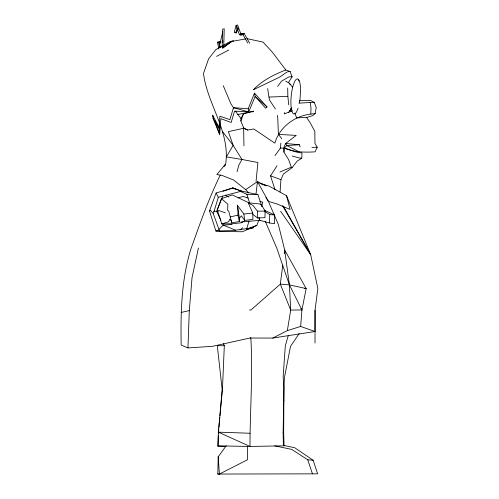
<?xml version="1.0" encoding="UTF-8"?>
<svg xmlns="http://www.w3.org/2000/svg" width="499" height="499" viewBox="0 0 499 499"><rect width="100%" height="100%" fill="white"/><g stroke="black" fill="none" stroke-linecap="round" stroke-linejoin="round"><path stroke-width="0.75" d="M247.46 446.318L247.46 459.772L219.417 474.05L217.795 474.05L218.206 456.785L226.228 445.738M250.766 337.393C253.143 373.707 249.912 410.103 250.011 446.449L283.388 445.844L283.126 432.402L283.943 388.796L283.145 376.845L285.328 345.713L288.372 335.309M220.24 175.124C208.619 198.933 199.831 223.957 190.955 248.87C181.231 279.964 180.613 312.711 181.162 345.009L187.955 347.928L212.493 346.325L249.787 338.048L272.785 338.06L315.012 331.529L315.056 310.16L317.838 288.472L310.715 254.752L286.507 195.689L269.111 186.108L259.611 183.239M315.056 310.16L315.012 343.056M284.074 446.025L283.669 432.939L283.937 388.671L284.399 377.837L290.505 346.406L299.213 333.513M223.758 47.025L224.207 28.755L222.635 29.235L222.161 47.511L222.554 48.291L232.097 41.168L223.758 47.025L222.161 47.511L232.097 41.168M225.723 446.449L217.988 446.168L218.35 432.165L222.429 389.588L224.319 345.713L223.427 343.711M264.27 210.198L274.693 214.982L274.475 223.677L269.435 222.953L259.53 220.215L258.85 217.695M256.049 181.368L257.908 162.512L241.971 159.468L233.152 145.377L228.342 131.63L243.556 128.299L247.616 130.052L253.816 128.973L274.855 143.163C279.452 127.158 294.547 115.93 310.821 114.096L310.977 107.759L310.166 102.488L298.87 103.156M244.048 221.119L241.553 222.747L232.272 223.777L221.762 223.858L217.258 209.979L221.431 198.639L232.334 194.934L249.038 202.9L259.524 203.923L261.663 205.176L265.131 211.083L264.938 217.664L257.565 217.963L253.012 214.558M217.988 446.168L218.325 435.789M259.53 220.215L259.611 217.882M222.76 42.278L222.81 40.775M187.955 347.928L189.302 310.609L192.046 277.55L198.409 248.084M243.949 145.883L243.637 127.825L240.88 121.02L240.973 118.45L243.475 113.872L253.592 111.215L252.263 111.976M219.292 127.906L219.098 132.46L214.551 120.328M219.417 124.875L219.516 122.598M269.435 222.953L269.784 214.582L264.52 211.37M280.076 191.99L280.918 179.665L283.37 174.064L292.04 167.745L297.173 161.102L301.764 158.208L302.014 152.887C294.41 152.825 287.761 147.635 280.419 148.097L274.98 155.619M220.321 124.975L219.691 134.774L213.048 118.275L212.68 115.325L219.098 127.257L219.897 116.255L229.871 119.617L233.482 107.665L248.228 108.794L254.465 93.101L266.996 106.942L265.605 108.214L255.151 96.432L254.465 93.101M272.785 338.06L287.337 330.619L300.654 326.446L301.939 309.941L306.161 288.553L284.686 250.061L278.386 224.581L268.4 201.378L257.465 181.586L245.683 189.614L233.675 180.077L221.905 175.349L216.859 174.581L225.08 164.595L224.113 166.703M218.394 433.569L218.793 428.934M218.924 427.387L219.778 417.339M219.909 415.798L222.149 389.526L217.302 345.713L224.319 345.713M280.419 148.097L280.881 143.082M292.04 167.745L291.322 167.215L288.64 159.643L283.95 152.12L284.349 147.966L286.85 145.558L299.412 144.754L300.111 146.943M255.962 194.392L257.465 181.586L264.295 184.979M282.752 265.194L280.326 284.118L290.692 310.072L287.337 330.619M284.205 253.841L284.686 250.061L289.42 284.898L290.692 310.072L301.939 309.941L289.42 284.898L276.839 248.277L265.175 221.063M225.423 165.425C231.187 132.759 207.428 104.909 203.486 73.484L208.607 58.857L215.83 49.638L229.365 41.922L245.558 38.922M257.234 183.064L257.465 181.586M294.865 113.048L296.637 117.851L306.642 117.433L312.648 115.687L315.175 113.597L316.229 107.647L314.258 102.32L310.64 100.536L299.444 100.717M237.231 26.877L236.108 32.971L234.212 32.423L236.071 25.43L237.593 24.95L240.886 34.026L244.105 33.314L249.675 43.22M222.822 31.699L220.053 43.251L217.502 42.184L218.855 48.989M237.075 171.718L238.784 165.206L241.971 159.468L226.346 156.886L233.152 145.377L222.791 131.929M261.657 206.33L262.792 202.114L259.779 201.44M258.65 220.521L256.804 225.429L246.618 229.085L249.032 220.988M256.804 225.429L242.395 231.761L219.66 231.368L213.329 213.772L218.319 197.28L216.086 193.007L209.493 210.902L215.886 230.993L217.258 231.106M284.717 112.549L284.243 113.878L292.483 110.815M240.88 121.02L243.475 113.872M222.704 196.126L216.653 211.327L220.914 220.302M253.804 226.434L253.193 227.812L246.556 229.403M306.642 117.433L310.378 123.116L314.844 131.43L314.95 143.413L317.245 147.217L315.075 151.846C304.789 152.451 293.855 152.363 284.349 147.966M257.565 217.963L257.453 211.177L252.906 205.345L248.321 203.056L252.775 213.023L252.931 219.392L244.653 220.396L241.348 215.761L239.183 218.787L239.433 221.519L231.786 222.866L230.981 220.252L229.74 219.173L228.748 221.756L221.762 223.858M253.891 226.434L253.193 227.812L248.882 228.342M220.914 41.797L220.053 43.251L219.367 42.278L217.502 42.184L220.914 41.797L219.367 42.278M288.366 82.672L292.115 76.765L290.006 71.451L285.79 69.979L272.342 52.139L263.048 42.103L247.03 38.648M274.968 189.67L270.558 175.848L277.014 165.774M291.778 107.796L288.434 112.749M289.277 111.483L291.385 108.32M277.612 86.446L281.548 81.125L289.077 76.834L292.115 76.765M289.37 111.508L291.715 108.408M236.214 31.4L238.684 28.206L236.108 32.971L235.802 31.93M218.88 229.478L223.209 225.136L232.06 224.488M240.05 229.983L242.732 227.719M209.493 210.902L210.353 210.198L213.329 213.772M246.618 229.085L247.448 228.517L232.765 230.6L215.886 230.993M216.566 56.387L228.792 50.012M285.79 69.979C273.939 74.675 262.387 80.289 253.461 89.689L279.671 77.108L287.05 71.981L290.006 71.451L288.696 71.569M279.939 171.999L291.322 167.215M222.934 191.292L232.858 187.948L241.703 191.111L257.908 194.616L261.881 206.355M240.886 34.026L239.339 34.512L236.071 25.43M243.543 34.574L240.493 35.242L239.339 34.512L244.105 33.314M216.086 193.007L232.858 187.948L241.99 191.529M218.319 197.28L241.703 191.111M238.085 197.804L243.256 196.469L248.159 198.066M221.431 198.639L227.868 204.241L227.638 210.385L228.742 211.277L230.282 216.89L237.961 215.15L237.923 209.193L237.299 205.164L243.88 214.034L244.653 220.396M181.162 312.443L189.302 310.609M235.771 111.339L237.817 114.527L253.592 111.215M231.998 41.08L233.738 40.756M288.559 71.638L290.006 71.451M310.821 114.096L315.175 113.597M243.88 214.034L252.775 213.023M240.911 221.999L260.11 220.315M269.154 97.055L287.842 96.338L288.753 104.902M310.166 102.488L314.258 102.32M311.912 147.392L317.245 147.217M257.453 211.177L265.131 211.083M249.431 310.01L250.972 309.998L280.326 284.118L289.42 284.898L306.161 288.553L304.646 288.291M283.407 445.351L294.784 447.765L313.154 460.271L317.607 473.838L217.795 474.05M218.019 445.863L250.011 446.449L218.35 432.165L250.011 433.251M240.549 191.454L246.843 194.323L257.908 194.616M213.697 211.202L218.163 211.439M277.625 115.35L278.436 134.406L296.219 135.391L285.634 143.469L283.7 147.922L283.95 152.12M269.784 214.582L274.693 214.982M274.762 445.819L291.703 449.406L307.74 459.772L313.154 460.271M299.412 144.754L285.634 143.469L286.85 145.558L298.988 151.777M301.764 158.208L299.163 157.958L292.214 156M217.071 230.719L219.66 231.368M233.482 107.665L248.695 111.919L255.151 96.432L266.996 106.942M239.352 190.712L241.528 191.416M261.713 184.137L266.753 185.89M217.258 209.979L225.386 212.842M300.654 326.446L315.012 331.529M270.558 175.848L280.918 179.665M235.671 230.214L223.209 225.136L222.554 223.758M290.561 108.913L291.878 109.468M232.858 187.948L235.659 189.221M285.609 81.119L289.582 83.339L292.726 87.468M243.637 127.825L247.616 130.052M225.417 195.103L228.486 197.024M283.126 432.402L283.669 432.939M245.683 189.614L248.708 193.026M300.959 308.769L301.939 309.941M237.817 114.527L240.973 118.45M278.436 134.406L281.785 138.741M280.619 211.252L310.715 254.752L283.351 206.131M275.417 108.982L269.391 99.831L267.632 88.566M265.911 197.529L268.4 201.378L277.725 204.216L290.094 209.424L286.507 195.689M233.719 108.152L230.85 103.686L223.253 85.666M213.048 118.275L219.691 129.572L220.895 118.687L231.143 122.492L234.574 111.115L248.695 111.919L248.228 108.794M282.609 205.756L310.715 254.752M242.533 33.801L247.697 42.983M212.68 115.325L213.485 117.471M307.74 459.772L312.436 473.807M246.843 194.323L249.818 203.573M289.582 83.339L289.963 84.705M230.282 216.89L231.786 222.866M237.961 215.15L239.433 221.519M219.123 41.698L220.333 47.785M218.787 42.733L219.697 47.299M237.299 205.164L239.433 218.294M283.744 399.431L283.862 400.591M218.206 456.785L219.417 474.05M287.692 87.974L287.842 96.338M298.096 108.152A17.64 4.56 -84.4 0 1 291.185 107.572A17.64 4.56 -84.4 0 1 294.822 81.287A17.64 4.56 -84.4 0 1 300.598 90.101L300.03 99.139A17.64 4.56 -84.4 0 1 299.431 102.831M298.165 79.285A17.346 2.451 -82 0 1 298.957 81.069"/></g></svg>
